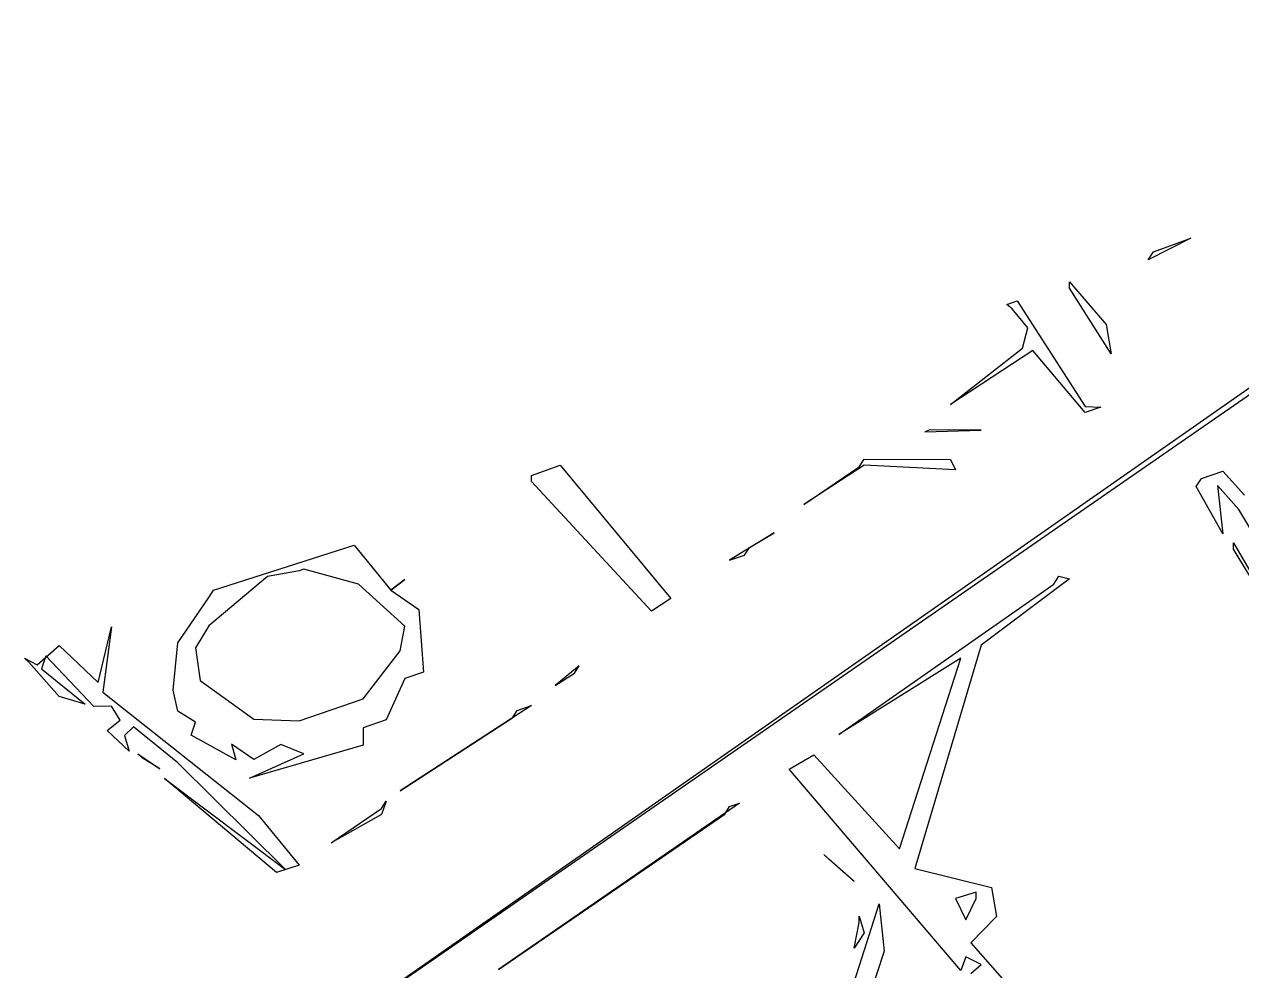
# Model space of a CAD drawing. Extents: x -13044 to 47959, y -15328 to 42462.
# Drawn here: x -11766 to -1619, y 20660 to 28546 of the extents above; entities that cross this region are included whole.
import ezdxf

# ---------------------------------------------------------------- set-up
doc = ezdxf.new("R2010")
doc.units = 0

msp = doc.modelspace()

# ---------------------------------------------------------------- linework, layer by layer
for p, q in [((2911.2242, 28546.1885), (-9928.404, 19666.8087)), ((2911.2242, 28546.1885, 3994.7917), (-9928.404, 19666.8087, 3531.25)), ((-9928.404, 19666.8087), (2470.9856, 28333.2647)), ((-9928.404, 19666.8087, 3531.25), (2470.9856, 28333.2647, 3989.5833)), ((-2043.2815, 26763.4413), (-2397.7395, 26583.9975)), ((-2043.2815, 26763.4413, 3994.7917), (-2397.7395, 26583.9975, 3989.5833)), ((-2353.574, 26651.7908), (-2043.2815, 26763.4413)), ((-2353.574, 26651.7908, 3994.7917), (-2043.2815, 26763.4413, 3994.7917)), ((-2397.7395, 26583.9975), (-2353.574, 26651.7908)), ((-2397.7395, 26583.9975, 3989.5833), (-2353.574, 26651.7908, 3994.7917)), ((-3055.415, 26399.252), (-2749.617, 26043.8719)), ((-3055.415, 26347.7036), (-3055.415, 26399.252)), ((-3055.415, 26399.252, 3994.7917), (-2749.617, 26043.8719, 3947.9167)), ((-3055.415, 26347.7036, 3989.5833), (-3055.415, 26399.252, 3994.7917)), ((-2705.7724, 25800.7556), (-3055.415, 26347.7036)), ((-2705.7724, 25800.7556, 3921.875), (-3055.415, 26347.7036, 3989.5833)), ((-3575.1469, 26212.2402), (-3488.916, 26243.2681)), ((-3575.1469, 26212.2402, 3994.7917), (-3488.916, 26243.2681, 3994.7917)), ((-3532.0509, 26176.4547), (-3575.1469, 26212.2402)), ((-3532.0509, 26176.4547, 3989.5833), (-3575.1469, 26212.2402, 3994.7917)), ((-3488.916, 26243.2681), (-2924.5968, 25362.3318)), ((-3488.916, 26243.2681, 3994.7917), (-2924.5968, 25362.3318, 3885.4167)), ((-3402.5293, 26017.5419), (-3532.0509, 26176.4547)), ((-3402.5293, 26017.5419, 3968.75), (-3532.0509, 26176.4547, 3989.5833)), ((-3445.7422, 25848.0924), (-3402.5293, 26017.5419)), ((-3445.7422, 25848.0924, 3953.125), (-3402.5293, 26017.5419, 3968.75)), ((-2749.617, 26043.8719), (-2705.7724, 25800.7556)), ((-2749.617, 26043.8719, 3947.9167), (-2705.7724, 25800.7556, 3921.875)), ((-4046.6491, 25379.3721), (-3445.7422, 25848.0924)), ((-4046.6491, 25379.3721, 3927.0833), (-3445.7422, 25848.0924, 3953.125)), ((-3359.2773, 25827.4478), (-4046.6491, 25379.3721)), ((-3359.2773, 25827.4478, 3947.9167), (-4046.6491, 25379.3721, 3927.0833)), ((-2924.5968, 25310.7132), (-3359.2773, 25827.4478)), ((-2924.5968, 25310.7132, 3880.2083), (-3359.2773, 25827.4478, 3947.9167)), ((-2924.5968, 25362.3318), (-2793.4216, 25356.3636)), ((-2924.5968, 25362.3318, 3885.4167), (-2793.4216, 25356.3636, 3880.2083)), ((-2793.4216, 25356.3636), (-2924.5968, 25310.7132)), ((-2793.4216, 25356.3636, 3880.2083), (-2924.5968, 25310.7132, 3880.2083)), ((-4216.952, 25166.5075), (-4259.4324, 25151.587)), ((-4216.952, 25166.5075, 3911.4583), (-4259.4324, 25151.587, 3911.4583)), ((-3790.0448, 25162.9894), (-4216.952, 25166.5075)), ((-3790.0448, 25162.9894, 3895.8333), (-4216.952, 25166.5075, 3911.4583)), ((-4259.4324, 25151.587), (-3790.0448, 25162.9894)), ((-4259.4324, 25151.587, 3911.4583), (-3790.0448, 25162.9894, 3895.8333)), ((-7538.8387, 24786.0111), (-7300.7735, 24871.6725)), ((-7538.8387, 24786.0111, 3994.7917), (-7300.7735, 24871.6725, 3994.7917)), ((-7300.7735, 24871.6725), (-6376.6017, 23761.0198)), ((-7300.7735, 24871.6725, 3994.7917), (-6376.6017, 23761.0198, 3843.75)), ((-4766.2449, 24872.3181), (-5267.6675, 24545.6586)), ((-4766.2449, 24872.3181, 3901.0417), (-5267.6675, 24545.6586, 3885.4167)), ((-4808.2348, 24857.615), (-4766.2449, 24922.948)), ((-4808.2348, 24857.615, 3901.0417), (-4766.2449, 24922.948, 3906.25)), ((-4766.2449, 24922.948), (-4046.6491, 24920.2263)), ((-4766.2449, 24922.948, 3906.25), (-4046.6491, 24920.2263, 3880.2083)), ((-4003.9777, 24832.9981), (-4766.2449, 24872.3181)), ((-4003.9777, 24832.9981, 3869.7917), (-4766.2449, 24872.3181, 3901.0417)), ((-4046.6491, 24920.2263), (-4003.9777, 24832.9981)), ((-4046.6491, 24920.2263, 3880.2083), (-4003.9777, 24832.9981, 3869.7917)), ((-7538.8387, 24736.8699), (-7538.8387, 24786.0111)), ((-7538.8387, 24736.8699, 3989.5833), (-7538.8387, 24786.0111, 3994.7917)), ((-5267.6675, 24545.6586), (-4808.2348, 24857.615)), ((-5267.6675, 24545.6586, 3885.4167), (-4808.2348, 24857.615, 3901.0417)), ((-1998.7914, 24694.8209), (-1954.2605, 24762.0275)), ((-1998.7914, 24694.8209, 3786.4583), (-1954.2605, 24762.0275, 3791.6667)), ((-1954.2605, 24762.0275), (-1775.7274, 24822.5294)), ((-1954.2605, 24762.0275, 3791.6667), (-1775.7274, 24822.5294, 3791.6667)), ((-1775.7274, 24822.5294), (-1596.5367, 24621.5958)), ((-1775.7274, 24822.5294, 3791.6667), (-1596.5367, 24621.5958, 3765.625)), ((-6538.6621, 23655.5518), (-7538.8387, 24736.8699)), ((-6538.6621, 23655.5518, 3838.5417), (-7538.8387, 24736.8699, 3989.5833)), ((-1775.7274, 24300.1745), (-1998.7914, 24694.8209)), ((-1775.7274, 24300.1745, 3739.5833), (-1998.7914, 24694.8209, 3786.4583)), ((-1641.3962, 24501.8988), (-1820.4222, 24702.9601)), ((-1820.4222, 24702.9601), (-1775.7274, 24300.1745)), ((-1641.3962, 24501.8988, 3755.2083), (-1820.4222, 24702.9601, 3781.25)), ((-1820.4222, 24702.9601, 3781.25), (-1775.7274, 24300.1745, 3739.5833)), ((0, 21754.2605), (-1641.3962, 24501.8988)), ((0, 21754.2605, 3432.2917), (-1641.3962, 24501.8988, 3755.2083)), ((-5516.3844, 24308.2875), (-5886.9963, 24079.6522)), ((-5516.3844, 24308.2875, 3869.7917), (-5886.9963, 24079.6522, 3859.375)), ((-5722.6431, 24186.6123), (-5516.3844, 24308.2875)), ((-5722.6431, 24186.6123, 3864.5833), (-5516.3844, 24308.2875, 3869.7917)), ((-10190.3777, 23831.9252), (-9018.3637, 24205.2965)), ((-10190.3777, 23831.9252, 3994.7917), (-9018.3637, 24205.2965, 3989.5833)), ((-9018.3637, 24205.2965), (-8710.8734, 23830.6544)), ((-9018.3637, 24205.2965, 3989.5833), (-8710.8734, 23830.6544, 3937.5)), ((-5763.7857, 24122.2662), (-5722.6431, 24186.6123)), ((-5763.7857, 24122.2662, 3859.375), (-5722.6431, 24186.6123, 3864.5833)), ((-1686.2145, 24225.4613), (-918.6518, 22899.7606)), ((-1686.2145, 24173.1777), (-1686.2145, 24225.4613)), ((-1686.2145, 24225.4613, 3729.1667), (-918.6518, 22899.7606, 3572.9167)), ((-1686.2145, 24173.1777, 3723.9583), (-1686.2145, 24225.4613, 3729.1667)), ((-918.6518, 22899.7606), (-1686.2145, 24173.1777)), ((-918.6518, 22899.7606, 3572.9167), (-1686.2145, 24173.1777, 3723.9583)), ((-5886.9963, 24079.6522), (-5763.7857, 24122.2662)), ((-5886.9963, 24079.6522, 3859.375), (-5763.7857, 24122.2662, 3859.375)), ((-9475.6948, 23992.8823), (-9740.3324, 23945.9029)), ((-9475.6948, 23992.8823, 3984.375), (-9740.3324, 23945.9029, 3989.5833)), ((-9437.7614, 24006.4909), (-9475.6948, 23992.8823)), ((-9437.7614, 24006.4909, 3984.375), (-9475.6948, 23992.8823, 3984.375)), ((-8980.0419, 23880.4932), (-9437.7614, 24006.4909)), ((-8980.0419, 23880.4932, 3953.125), (-9437.7614, 24006.4909, 3984.375)), ((-9740.3324, 23945.9029), (-10227.6769, 23532.3189)), ((-9740.3324, 23945.9029, 3989.5833), (-10227.6769, 23532.3189, 3963.5417)), ((-8595.0224, 23531.6372), (-8980.0419, 23880.4932)), ((-8595.0224, 23531.6372, 3901.0417), (-8980.0419, 23880.4932, 3953.125)), ((-8710.8734, 23830.6544), (-8595.0224, 23920.2302)), ((-8595.0224, 23920.2302), (-8710.8734, 23830.6544)), ((-8710.8734, 23830.6544, 3937.5), (-8595.0224, 23920.2302, 3942.7083)), ((-8595.0224, 23920.2302, 3942.7083), (-8710.8734, 23830.6544, 3937.5)), ((-4975.821, 22626.6885), (-3185.8776, 23881.3471)), ((-4975.821, 22626.6885, 3677.0833), (-3185.8776, 23881.3471, 3744.7917)), ((-3055.415, 23924.9283), (-3790.0448, 23372.6002)), ((-3055.415, 23924.9283, 3744.7917), (-3790.0448, 23372.6002, 3713.5417)), ((-3185.8776, 23881.3471), (-3142.4295, 23947.3627)), ((-3185.8776, 23881.3471, 3744.7917), (-3142.4295, 23947.3627, 3750)), ((-3142.4295, 23947.3627), (-3055.415, 23924.9283)), ((-3142.4295, 23947.3627, 3750), (-3055.415, 23924.9283, 3744.7917)), ((-10487.897, 23391.9661), (-10227.6769, 23770.8066)), ((-10487.897, 23391.9661, 3958.3333), (-10227.6769, 23770.8066, 3989.5833)), ((-10227.6769, 23770.8066), (-10190.3777, 23831.9252)), ((-10227.6769, 23770.8066, 3989.5833), (-10190.3777, 23831.9252, 3994.7917)), ((-8710.8734, 23830.6544), (-8478.874, 23669.5806)), ((-8710.8734, 23830.6544, 3937.5), (-8478.874, 23669.5806, 3911.4583)), ((-6376.6017, 23761.0198), (-6538.6621, 23655.5518)), ((-6376.6017, 23761.0198, 3843.75), (-6538.6621, 23655.5518, 3838.5417)), ((-8478.874, 23669.5806), (-8440.0915, 23147.9719)), ((-8478.874, 23669.5806, 3911.4583), (-8440.0915, 23147.9719, 3854.1667)), ((-11150.0865, 23061.779), (-11040.41, 23526.0637)), ((-11150.0865, 23061.779, 3947.9167), (-11040.41, 23526.0637, 3994.7917)), ((-11040.41, 23526.0637), (-11113.558, 22980.3025)), ((-11040.41, 23526.0637, 3994.7917), (-11113.558, 22980.3025, 3937.5)), ((-10227.6769, 23532.3189), (-10339.3868, 23349.5703)), ((-10227.6769, 23532.3189, 3963.5417), (-10339.3868, 23349.5703, 3947.9167)), ((-8633.6724, 23323.8901), (-8595.0224, 23531.6372)), ((-8633.6724, 23323.8901, 3880.2083), (-8595.0224, 23531.6372, 3901.0417)), ((-11658.3172, 23209.8674), (-11477.4822, 23368.7948)), ((-11658.3172, 23209.8674, 3984.375), (-11477.4822, 23368.7948, 3994.7917)), ((-11477.4822, 23368.7948), (-11150.0865, 23061.779)), ((-11477.4822, 23368.7948, 3994.7917), (-11150.0865, 23061.779, 3947.9167)), ((-10524.9469, 22998.4706), (-10487.897, 23391.9661)), ((-10524.9469, 22998.4706, 3916.6667), (-10487.897, 23391.9661, 3958.3333)), ((-10339.3868, 23349.5703), (-10302.1814, 23076.8327)), ((-10339.3868, 23349.5703, 3947.9167), (-10302.1814, 23076.8327, 3916.6667)), ((-3790.0448, 23372.6002), (-4344.2791, 21510.9816)), ((-3790.0448, 23372.6002, 3713.5417), (-4344.2791, 21510.9816, 3541.6667)), ((-11766.4603, 23264.8138), (-11658.3172, 23209.8674)), ((-11730.4423, 23230.8832), (-11766.4603, 23264.8138)), ((-11766.4603, 23264.8138, 3994.7917), (-11658.3172, 23209.8674, 3984.375)), ((-11730.4423, 23230.8832, 3989.5833), (-11766.4603, 23264.8138, 3994.7917)), ((-11586.0729, 23282.7532), (-11622.21, 23175.872)), ((-11586.0729, 23282.7532, 3989.5833), (-11622.21, 23175.872, 3979.1667)), ((-11186.5846, 22860.0918), (-11586.0729, 23282.7532)), ((-11186.5846, 22860.0918, 3927.0833), (-11586.0729, 23282.7532, 3989.5833)), ((-8941.6875, 22926.3694), (-8633.6724, 23323.8901)), ((-8941.6875, 22926.3694, 3848.9583), (-8633.6724, 23323.8901, 3880.2083)), ((-3961.268, 23264.8924), (-4975.821, 22626.6885)), ((-3961.268, 23264.8924, 3708.3333), (-4975.821, 22626.6885, 3677.0833)), ((-4471.2648, 21674.3737), (-3961.268, 23264.8924)), ((-4471.2648, 21674.3737, 3562.5), (-3961.268, 23264.8924, 3708.3333)), ((-11477.4822, 22945.5564), (-11730.4423, 23230.8832)), ((-11477.4822, 22945.5564, 3947.9167), (-11730.4423, 23230.8832, 3989.5833)), ((-11622.21, 23175.872), (-11259.49, 22881.5111)), ((-11622.21, 23175.872, 3979.1667), (-11259.49, 22881.5111, 3932.2917)), ((-8440.0915, 23147.9719), (-8595.0224, 23094.4701)), ((-8440.0915, 23147.9719, 3854.1667), (-8595.0224, 23094.4701, 3854.1667)), ((-7141.3741, 23201.617), (-7340.537, 23035.2009)), ((-7141.3741, 23201.617, 3812.5), (-7340.537, 23035.2009, 3802.0833)), ((-7340.537, 23035.2009), (-7181.2758, 23138.6761)), ((-7340.537, 23035.2009, 3802.0833), (-7181.2758, 23138.6761, 3807.2917)), ((-7181.2758, 23138.6761), (-7141.3741, 23201.617)), ((-7181.2758, 23138.6761, 3807.2917), (-7141.3741, 23201.617, 3812.5)), ((-10302.1814, 23076.8327), (-9853.2705, 22755.7605)), ((-10302.1814, 23076.8327, 3916.6667), (-9853.2705, 22755.7605, 3864.5833)), ((-8595.0224, 23094.4701), (-8749.4245, 22750.2037)), ((-8595.0224, 23094.4701, 3854.1667), (-8749.4245, 22750.2037, 3822.9167)), ((-11259.49, 22881.5111), (-11477.4822, 22945.5564)), ((-11259.49, 22881.5111, 3932.2917), (-11477.4822, 22945.5564, 3947.9167)), ((-11113.558, 22980.3025), (-9815.6562, 21954.1714)), ((-11113.558, 22980.3025, 3937.5), (-9815.6562, 21954.1714, 3776.0417)), ((-10487.897, 22821.2724), (-10524.9469, 22998.4706)), ((-10487.897, 22821.2724, 3895.8333), (-10524.9469, 22998.4706, 3916.6667)), ((-11040.41, 22864.4074), (-11186.5846, 22860.0918)), ((-11040.41, 22864.4074, 3921.875), (-11186.5846, 22860.0918, 3927.0833)), ((-10967.1402, 22748.3194), (-11040.41, 22864.4074)), ((-10967.1402, 22748.3194, 3906.25), (-11040.41, 22864.4074, 3921.875)), ((-9475.6948, 22742.2491), (-8941.6875, 22926.3694)), ((-9475.6948, 22742.2491, 3848.9583), (-8941.6875, 22926.3694, 3848.9583)), ((-7538.8387, 22869.5043), (-8633.6724, 22158.6092)), ((-7538.8387, 22869.5043, 3791.6667), (-8633.6724, 22158.6092, 3755.2083)), ((-7657.4087, 22829.3228), (-7538.8387, 22869.5043)), ((-7657.4087, 22829.3228, 3791.6667), (-7538.8387, 22869.5043, 3791.6667)), ((-11076.9992, 22662.5507), (-10967.1402, 22748.3194)), ((-11076.9992, 22662.5507, 3901.0417), (-10967.1402, 22748.3194, 3906.25)), ((-10339.3868, 22730.2822), (-10487.897, 22821.2724)), ((-10339.3868, 22730.2822, 3880.2083), (-10487.897, 22821.2724, 3895.8333)), ((-9853.2705, 22755.7605), (-9475.6948, 22742.2491)), ((-9853.2705, 22755.7605, 3864.5833), (-9475.6948, 22742.2491, 3848.9583)), ((-8749.4245, 22750.2037), (-8941.6875, 22684.4295)), ((-8749.4245, 22750.2037, 3822.9167), (-8941.6875, 22684.4295, 3822.9167)), ((-8633.6724, 22158.6092), (-7696.8638, 22766.8958)), ((-8633.6724, 22158.6092, 3755.2083), (-7696.8638, 22766.8958, 3786.4583)), ((-7696.8638, 22766.8958), (-7657.4087, 22829.3228)), ((-7696.8638, 22766.8958, 3786.4583), (-7657.4087, 22829.3228, 3791.6667)), ((-10893.7483, 22490.0182), (-11076.9992, 22662.5507)), ((-10893.7483, 22490.0182, 3875), (-11076.9992, 22662.5507, 3901.0417)), ((-10857.0064, 22692.2236), (-10930.4595, 22619.2225)), ((-10857.0064, 22692.2236, 3895.8333), (-10930.4595, 22619.2225, 3890.625)), ((-10487.897, 22393.2521), (-10857.0064, 22692.2236)), ((-10487.897, 22393.2521, 3848.9583), (-10857.0064, 22692.2236, 3895.8333)), ((-10376.561, 22622.1099), (-10339.3868, 22730.2822)), ((-10376.561, 22622.1099, 3869.7917), (-10339.3868, 22730.2822, 3880.2083)), ((-8941.6875, 22684.4295), (-8941.6875, 22539.2655)), ((-8941.6875, 22684.4295, 3822.9167), (-8941.6875, 22539.2655, 3807.2917)), ((-10930.4595, 22619.2225), (-10893.7483, 22490.0182)), ((-10930.4595, 22619.2225, 3890.625), (-10893.7483, 22490.0182, 3875)), ((-10003.4111, 22416.8441), (-10376.561, 22622.1099)), ((-10003.4111, 22416.8441, 3833.3333), (-10376.561, 22622.1099, 3869.7917)), ((-9853.2705, 22420.4706), (-10040.8674, 22547.3833)), ((-10040.8674, 22547.3833), (-10003.4111, 22416.8441)), ((-9853.2705, 22420.4706, 3828.125), (-10040.8674, 22547.3833, 3848.9583)), ((-10040.8674, 22547.3833, 3848.9583), (-10003.4111, 22416.8441, 3833.3333)), ((-8941.6875, 22539.2655), (-9890.8531, 22263.9581)), ((-8941.6875, 22539.2655, 3807.2917), (-9890.8531, 22263.9581, 3812.5)), ((-9627.108, 22545.9834), (-9853.2705, 22420.4706)), ((-9627.108, 22545.9834, 3833.3333), (-9853.2705, 22420.4706, 3828.125)), ((-9437.7614, 22466.5983), (-9627.108, 22545.9834)), ((-9437.7614, 22466.5983, 3817.7083), (-9627.108, 22545.9834, 3833.3333)), ((-10820.234, 22468.1831), (-10635.9108, 22342.2184)), ((-10783.4308, 22433.5524), (-10820.234, 22468.1831)), ((-10820.234, 22468.1831, 3869.7917), (-10635.9108, 22342.2184, 3848.9583)), ((-10783.4308, 22433.5524, 3864.5833), (-10820.234, 22468.1831, 3869.7917)), ((-10635.9108, 22342.2184), (-10783.4308, 22433.5524)), ((-10635.9108, 22342.2184, 3848.9583), (-10783.4308, 22433.5524, 3864.5833)), ((-9890.8531, 22263.9581), (-9437.7614, 22466.5983)), ((-9890.8531, 22263.9581, 3812.5), (-9437.7614, 22466.5983, 3817.7083)), ((-5392.191, 22339.6243), (-5184.4677, 22457.6355)), ((-5392.191, 22339.6243, 3661.4583), (-5184.4677, 22457.6355, 3666.6667)), ((-5184.4677, 22457.6355), (-4471.2648, 21674.3737)), ((-5184.4677, 22457.6355, 3666.6667), (-4471.2648, 21674.3737, 3562.5)), ((-9589.3027, 21502.0713), (-10487.897, 22393.2521)), ((-9589.3027, 21502.0713, 3718.75), (-10487.897, 22393.2521, 3848.9583)), ((-3961.268, 20660.7281), (-5392.191, 22339.6243)), ((-3961.268, 20660.7281, 3442.7083), (-5392.191, 22339.6243, 3661.4583)), ((-9664.8813, 21477.027), (-10598.9538, 22259.9644)), ((-10598.9538, 22259.9644), (-9589.3027, 21502.0713)), ((-9664.8813, 21477.027, 3718.75), (-10598.9538, 22259.9644, 3838.5417)), ((-10598.9538, 22259.9644, 3838.5417), (-9589.3027, 21502.0713, 3718.75)), ((-8749.4245, 22071.3266), (-8787.9427, 21961.4977)), ((-8787.9427, 22009.9683), (-8749.4245, 22071.3266)), ((-8749.4245, 22071.3266, 3750), (-8787.9427, 21961.4977, 3739.5833)), ((-8787.9427, 22009.9683, 3744.7917), (-8749.4245, 22071.3266, 3750)), ((-5804.8921, 22055.0897), (-7815.0249, 20669.214)), ((-5804.8921, 22055.0897, 3645.8333), (-7815.0249, 20669.214, 3567.7083)), ((-5927.9943, 21965.217), (-5886.9963, 22028.5002)), ((-5927.9943, 21965.217, 3640.625), (-5886.9963, 22028.5002, 3645.8333)), ((-5886.9963, 22028.5002), (-5804.8921, 22055.0897)), ((-5886.9963, 22028.5002, 3645.8333), (-5804.8921, 22055.0897, 3645.8333)), ((-9815.6562, 21954.1714), (-9475.6948, 21539.7172)), ((-9815.6562, 21954.1714, 3776.0417), (-9475.6948, 21539.7172, 3718.75)), ((-9209.4846, 21724.4189), (-8787.9427, 22009.9683)), ((-9209.4846, 21724.4189, 3729.1667), (-8787.9427, 22009.9683, 3744.7917)), ((-8787.9427, 21961.4977), (-9209.4846, 21724.4189)), ((-8787.9427, 21961.4977, 3739.5833), (-9209.4846, 21724.4189, 3729.1667)), ((-7815.0249, 20669.214), (-5927.9943, 21965.217)), ((-7815.0249, 20669.214, 3567.7083), (-5927.9943, 21965.217, 3640.625)), ((-5101.1202, 21627.1559), (-4850.1873, 21403.1604)), ((-5059.3909, 21589.9062), (-5101.1202, 21627.1559)), ((-5101.1202, 21627.1559, 3578.125), (-4850.1873, 21403.1604, 3546.875)), ((-5059.3909, 21589.9062, 3572.9167), (-5101.1202, 21627.1559, 3578.125)), ((-9475.6948, 21539.7172), (-9664.8813, 21477.027)), ((-9475.6948, 21539.7172, 3718.75), (-9664.8813, 21477.027, 3718.75)), ((-4850.1873, 21403.1604), (-5059.3909, 21589.9062)), ((-4850.1873, 21403.1604, 3546.875), (-5059.3909, 21589.9062, 3572.9167)), ((-4344.2791, 21510.9816), (-3704.2018, 21352.997)), ((-4344.2791, 21510.9816, 3541.6667), (-3704.2018, 21352.997, 3505.2083)), ((-3832.9084, 21313.1811), (-4003.9777, 21260.2602)), ((-3832.9084, 21313.1811, 3505.2083), (-4003.9777, 21260.2602, 3505.2083)), ((-3832.9084, 21262.0502), (-3832.9084, 21313.1811)), ((-3832.9084, 21262.0502, 3500), (-3832.9084, 21313.1811, 3505.2083)), ((-3704.2018, 21352.997), (-3661.2223, 21110.1771)), ((-3704.2018, 21352.997, 3505.2083), (-3661.2223, 21110.1771, 3479.1667)), ((-5142.8124, 19647.2662), (-4640.0504, 21215.5816)), ((-5142.8124, 19647.2662, 3375), (-4640.0504, 21215.5816, 3520.8333)), ((-4640.0504, 21215.5816), (-4597.9105, 20822.9239)), ((-4640.0504, 21215.5816, 3520.8333), (-4597.9105, 20822.9239, 3479.1667)), ((-4003.9777, 21260.2602), (-3918.52, 21082.3569)), ((-4003.9777, 21260.2602, 3505.2083), (-3918.52, 21082.3569, 3484.375)), ((-3918.52, 21082.3569), (-3832.9084, 21262.0502)), ((-3918.52, 21082.3569, 3484.375), (-3832.9084, 21262.0502, 3500)), ((-4808.2348, 21112.675), (-4766.2449, 20973.8203)), ((-4808.2348, 21062.0677), (-4808.2348, 21112.675)), ((-4808.2348, 21112.675, 3515.625), (-4766.2449, 20973.8203, 3500)), ((-4808.2348, 21062.0677, 3510.4167), (-4808.2348, 21112.675, 3515.625)), ((-3661.2223, 21110.1771), (-3875.7334, 20891.0693)), ((-3661.2223, 21110.1771, 3479.1667), (-3875.7334, 20891.0693, 3463.5417)), ((-4850.1873, 20846.7279), (-4808.2348, 21062.0677)), ((-4850.1873, 20846.7279, 3489.5833), (-4808.2348, 21062.0677, 3510.4167)), ((-4766.2449, 20973.8203), (-4850.1873, 20846.7279)), ((-4766.2449, 20973.8203, 3500), (-4850.1873, 20846.7279, 3489.5833)), ((-4597.9105, 20822.9239), (-4975.821, 19696.6841)), ((-4597.9105, 20822.9239, 3479.1667), (-4975.821, 19696.6841, 3375)), ((-3875.7334, 20891.0693), (-2837.1864, 19709.5849)), ((-3875.7334, 20891.0693, 3463.5417), (-2837.1864, 19709.5849, 3312.5)), ((-3918.52, 20775.8469), (-3961.268, 20660.7281)), ((-3918.52, 20775.8469, 3453.125), (-3961.268, 20660.7281, 3442.7083)), ((-3790.0448, 20712.5934), (-3918.52, 20775.8469)), ((-3790.0448, 20712.5934, 3442.7083), (-3918.52, 20775.8469, 3453.125)), ((-3875.7334, 20635.5295), (-3790.0448, 20712.5934)), ((-3875.7334, 20635.5295, 3437.5), (-3790.0448, 20712.5934, 3442.7083))]:
    msp.add_line(p, q)

doc.saveas('drawing.dxf')
